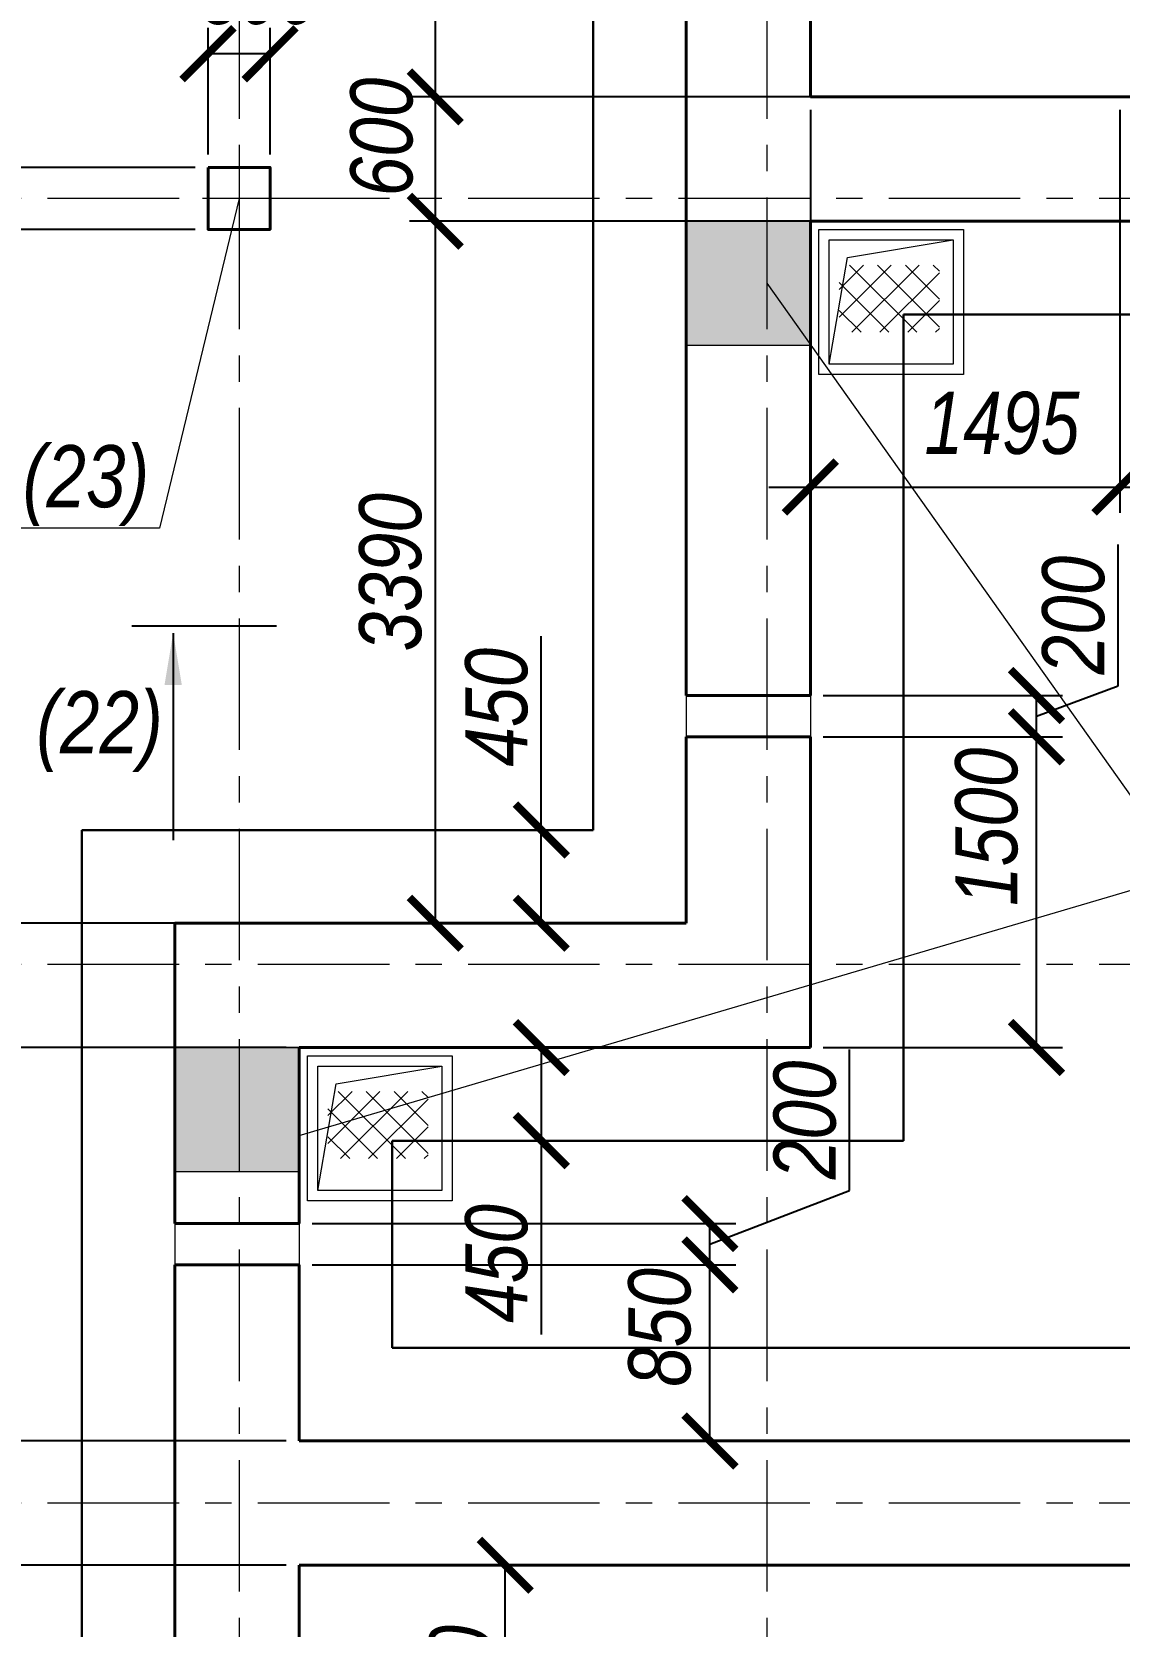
# Model space of a CAD drawing. Header units: millimetres. Extents: x 1582001 to 3303937, y 226471 to 491235.
# Drawn here: x 1797001 to 1802254, y 334275 to 341973 of the extents above; entities that cross this region are included whole.
import ezdxf

# ---------------------------------------------------------------- set-up
doc = ezdxf.new("R2010")
doc.units = ezdxf.units.MM
doc.linetypes.add('CENTER', pattern=[50.8, 31.75, -6.35, 6.35, -6.35])
doc.linetypes.add('DASHDOT', pattern=[25.4, 12.7, -6.35, 0, -6.35])
doc.layers.get('Defpoints').update_dxf_attribs({"color": 255, "lineweight": 30})
for name, color, linetype, lineweight in [('Оси', 251, 'CENTER', 9), ('Размеры', 7, 'Continuous', 18), ('средние', 92, 'Continuous', 30), ('Стены несущие', 7, 'Continuous', 40), ('Штриховка', 252, 'Continuous', 15)]:
    doc.layers.add(name, color=color, linetype=linetype, lineweight=lineweight)
doc.styles.add('GOST 2.304', font='ARIALNI.TTF', dxfattribs={"width": 0.98, "height": 300})
doc.styles.add('SPDS', font='SPDS.shx')
doc.styles.get("Standard").update_dxf_attribs({"font": 'ARIALNI.TTF', "height": 300})
doc.styles.add('Текст', font='ARIALNI.TTF')
doc.dimstyles.new('ISO-25', dxfattribs={"dimscale": 100, "dimtxt": 2.5, "dimasz": 2.5, "dimexe": 1.25, "dimexo": 0.625, "dimtad": 1, "dimdec": 0, "dimtxsty": 'Standard', "dimblk": 'ARCHTICK', "dimcen": 2.5, "dimadec": 0, "dimazin": 0, "dimtfac": 1, "dimtdec": 0, "dimtmove": 0, "dimatfit": 3, "dimfxl": 0, "dimarcsym": 0})
doc.dimstyles.new('SPDS', dxfattribs={"dimscale": 100, "dimtxt": 2.5, "dimasz": 2.5, "dimexe": 1.25, "dimexo": 0.625, "dimtad": 1, "dimtoh": 1, "dimdec": 0, "dimrnd": 0.001, "dimtxsty": 'SPDS', "dimblk": 'ARCHTICK', "dimblk1": 'ARCHTICK', "dimblk2": 'ARCHTICK', "dimcen": 2.5, "dimdle": 2, "dimadec": 0, "dimazin": 2, "dimtfac": 1, "dimtdec": 4, "dimtmove": 1, "dimatfit": 3, "dimfxl": 0, "dimtolj": 1, "dimtzin": 0, "dimarcsym": 0})

# ---------------------------------------------------------------- blocks, each defined once
blk = doc.blocks.new('_ArchTick')
at = {"color": 0, "linetype": 'ByBlock', "const_width": 0.15}
blk.add_lwpolyline([(-0.5, -0.5), (0.5, 0.5)], dxfattribs=at)
blk = doc.blocks.new('*D1374')
at = {"layer": 'Defpoints', "color": 0, "lineweight": -3, "transparency": 16777216}
for p in [(1800762, 344058.8), (1798949.8, 341658.8), (1800762, 341658.8)]:
    blk.add_point(p, dxfattribs=at)
at = {"layer": 'Размеры', "color": 0, "lineweight": -2, "transparency": 16777216}
for p, q in [((1800699.5, 344058.8), (1798824.8, 344058.8)), ((1798949.8, 344058.8), (1798949.8, 341658.8)), ((1800699.5, 341658.8), (1798824.8, 341658.8))]:
    blk.add_line(p, q, dxfattribs=at)
at = {"layer": 'Размеры', "color": 0, "lineweight": -2, "transparency": 16777216, "xscale": 250, "yscale": 250, "zscale": 250}
for p, rotation in [((1798949.8, 344058.8), 90), ((1798949.8, 341658.8), 270)]:
    blk.add_blockref('_ArchTick', p, dxfattribs=dict(at, rotation=rotation))
at = {"layer": 'Размеры', "color": 0, "transparency": 16777216, "insert": (1798734.1, 342858.8), "char_height": 300, "attachment_point": 5, "rotation": 90}
blk.add_mtext('2400', dxfattribs=at)
blk = doc.blocks.new('*D1375')
at = {"layer": 'Defpoints', "color": 0, "lineweight": -3, "transparency": 16777216}
for p in [(1800824.8, 341658.8), (1798949.8, 341058.8), (1800824.8, 341058.8)]:
    blk.add_point(p, dxfattribs=at)
at = {"layer": 'Размеры', "color": 0, "lineweight": -2, "transparency": 16777216}
for p, q in [((1800762.3, 341658.8), (1798824.8, 341658.8)), ((1798949.8, 341658.8), (1798949.8, 341058.8)), ((1800762.3, 341058.8), (1798824.8, 341058.8))]:
    blk.add_line(p, q, dxfattribs=at)
at = {"layer": 'Размеры', "color": 0, "lineweight": -2, "transparency": 16777216, "xscale": 250, "yscale": 250, "zscale": 250}
for p, rotation in [((1798949.8, 341658.8), 90), ((1798949.8, 341058.8), 270)]:
    blk.add_blockref('_ArchTick', p, dxfattribs=dict(at, rotation=rotation))
at = {"layer": 'Размеры', "color": 0, "transparency": 16777216, "insert": (1798691.6, 341465.3), "char_height": 300, "attachment_point": 5, "rotation": 90}
blk.add_mtext('600', dxfattribs=at)
blk = doc.blocks.new('*D1376')
at = {"layer": 'Defpoints', "color": 0, "lineweight": -3, "transparency": 16777216}
for p in [(1805472, 341058.8), (1798949.8, 337668.8), (1800162, 337668.8)]:
    blk.add_point(p, dxfattribs=at)
at = {"layer": 'Размеры', "color": 0, "lineweight": -2, "transparency": 16777216}
for p, q in [((1805409.5, 341058.8), (1798824.8, 341058.8)), ((1798949.8, 341058.8), (1798949.8, 337668.8)), ((1800099.5, 337668.8), (1798824.8, 337668.8))]:
    blk.add_line(p, q, dxfattribs=at)
at = {"layer": 'Размеры', "color": 0, "lineweight": -2, "transparency": 16777216, "xscale": 250, "yscale": 250, "zscale": 250}
for p, rotation in [((1798949.8, 341058.8), 90), ((1798949.8, 337668.8), 270)]:
    blk.add_blockref('_ArchTick', p, dxfattribs=dict(at, rotation=rotation))
at = {"layer": 'Размеры', "color": 0, "transparency": 16777216, "insert": (1798734.1, 339363.8), "char_height": 300, "attachment_point": 5, "rotation": 90}
blk.add_mtext('3390', dxfattribs=at)
blk = doc.blocks.new('*D1377')
at = {"layer": 'Defpoints', "color": 0, "lineweight": -3, "transparency": 16777216}
for p in [(1796346.5, 337668.8), (1798292, 337668.8), (1798292, 337068.8)]:
    blk.add_point(p, dxfattribs=at)
at = {"layer": 'Размеры', "color": 0, "lineweight": -2, "transparency": 16777216}
for p, q in [((1796346.5, 337668.8), (1796346.5, 338591.8)), ((1798229.5, 337668.8), (1796221.5, 337668.8)), ((1796346.5, 337068.8), (1796346.5, 337668.8)), ((1798229.5, 337068.8), (1796221.5, 337068.8))]:
    blk.add_line(p, q, dxfattribs=at)
at = {"layer": 'Размеры', "color": 0, "lineweight": -2, "transparency": 16777216, "xscale": 250, "yscale": 250, "zscale": 250}
for p, rotation in [((1796346.5, 337668.8), 90), ((1796346.5, 337068.8), 270)]:
    blk.add_blockref('_ArchTick', p, dxfattribs=dict(at, rotation=rotation))
at = {"layer": 'Размеры', "color": 0, "transparency": 16777216, "insert": (1796130.9, 338255.3), "char_height": 300, "attachment_point": 5, "rotation": 90}
blk.add_mtext('600', dxfattribs=at)
blk = doc.blocks.new('*D1378')
at = {"layer": 'Defpoints', "color": 0, "lineweight": -3, "ltscale": 100, "transparency": 16777216}
for p in [(1798292, 337068.8), (1796346.5, 335168.8), (1798292, 335168.8)]:
    blk.add_point(p, dxfattribs=at)
at = {"layer": 'Размеры', "color": 0, "lineweight": -2, "ltscale": 100, "transparency": 16777216}
for p, q in [((1798229.5, 337068.8), (1796221.5, 337068.8)), ((1796346.5, 337068.8), (1796346.5, 335168.8)), ((1798229.5, 335168.8), (1796221.5, 335168.8))]:
    blk.add_line(p, q, dxfattribs=at)
at = {"layer": 'Размеры', "color": 0, "lineweight": -2, "ltscale": 100, "transparency": 16777216, "xscale": 250, "yscale": 250, "zscale": 250}
for p, rotation in [((1796346.5, 337068.8), 90), ((1796346.5, 335168.8), 270)]:
    blk.add_blockref('_ArchTick', p, dxfattribs=dict(at, rotation=rotation))
at = {"layer": 'Размеры', "color": 0, "ltscale": 100, "transparency": 16777216, "insert": (1796130.9, 336118.8), "char_height": 300, "attachment_point": 5, "rotation": 90}
blk.add_mtext('1900', dxfattribs=at)
blk = doc.blocks.new('*D1379')
at = {"layer": 'Defpoints', "color": 0, "lineweight": -3, "transparency": 16777216}
for p in [(1798292, 335168.8), (1796346.5, 334568.8), (1798292, 334568.8)]:
    blk.add_point(p, dxfattribs=at)
at = {"layer": 'Размеры', "color": 0, "lineweight": -2, "transparency": 16777216}
for p, q in [((1798229.5, 335168.8), (1796221.5, 335168.8)), ((1796346.5, 335168.8), (1796346.5, 334568.8)), ((1798229.5, 334568.8), (1796221.5, 334568.8))]:
    blk.add_line(p, q, dxfattribs=at)
at = {"layer": 'Размеры', "color": 0, "lineweight": -2, "transparency": 16777216, "xscale": 250, "yscale": 250, "zscale": 250}
for p, rotation in [((1796346.5, 335168.8), 90), ((1796346.5, 334568.8), 270)]:
    blk.add_blockref('_ArchTick', p, dxfattribs=dict(at, rotation=rotation))
at = {"layer": 'Размеры', "color": 0, "transparency": 16777216, "insert": (1795994.9, 334983.7), "char_height": 300, "attachment_point": 5, "rotation": 90}
blk.add_mtext('600', dxfattribs=at)
blk = doc.blocks.new('*D1380')
at = {"layer": 'Defpoints', "color": 0, "lineweight": -3, "ltscale": 100, "transparency": 16777216}
for p in [(1798292, 334568.8), (1796346.5, 331378.8), (1798292, 331378.8)]:
    blk.add_point(p, dxfattribs=at)
at = {"layer": 'Размеры', "color": 0, "lineweight": -2, "ltscale": 100, "transparency": 16777216}
for p, q in [((1798229.5, 334568.8), (1796221.5, 334568.8)), ((1796346.5, 334568.8), (1796346.5, 331378.8)), ((1798229.5, 331378.8), (1796221.5, 331378.8))]:
    blk.add_line(p, q, dxfattribs=at)
at = {"layer": 'Размеры', "color": 0, "lineweight": -2, "ltscale": 100, "transparency": 16777216, "xscale": 250, "yscale": 250, "zscale": 250}
for p, rotation in [((1796346.5, 334568.8), 90), ((1796346.5, 331378.8), 270)]:
    blk.add_blockref('_ArchTick', p, dxfattribs=dict(at, rotation=rotation))
at = {"layer": 'Размеры', "color": 0, "ltscale": 100, "transparency": 16777216, "insert": (1796130.9, 332973.8), "char_height": 300, "attachment_point": 5, "rotation": 90}
blk.add_mtext('3190', dxfattribs=at)
blk = doc.blocks.new('*D1388')
at = {"layer": 'Defpoints', "color": 0, "lineweight": -3, "transparency": 16777216}
for p in [(1799462.1, 338118.8), (1799462.1, 338118.8), (1799462.1, 337668.8)]:
    blk.add_point(p, dxfattribs=at)
at = {"layer": 'Размеры', "color": 0, "lineweight": -2, "transparency": 16777216}
for p, q in [((1799462.1, 338118.8), (1799462.1, 339054.7)), ((1799399.6, 338118.8), (1799337.1, 338118.8)), ((1799462.1, 337668.8), (1799462.1, 338118.8)), ((1799399.6, 337668.8), (1799337.1, 337668.8))]:
    blk.add_line(p, q, dxfattribs=at)
at = {"layer": 'Размеры', "color": 0, "lineweight": -2, "transparency": 16777216, "xscale": 250, "yscale": 250, "zscale": 250}
for p, rotation in [((1799462.1, 338118.8), 90), ((1799462.1, 337668.8), 270)]:
    blk.add_blockref('_ArchTick', p, dxfattribs=dict(at, rotation=rotation))
at = {"layer": 'Размеры', "color": 0, "transparency": 16777216, "insert": (1799246.5, 338711.8), "char_height": 300, "attachment_point": 5, "rotation": 90}
blk.add_mtext('450', dxfattribs=at)
blk = doc.blocks.new('*D1389')
at = {"layer": 'Defpoints', "color": 0, "lineweight": -3, "ltscale": 100, "transparency": 16777216}
for p in [(1799258.1, 337068.8), (1799258.1, 336618.8), (1799462.1, 336618.8)]:
    blk.add_point(p, dxfattribs=at)
at = {"layer": 'Размеры', "color": 0, "lineweight": -2, "ltscale": 100, "transparency": 16777216}
for p, q in [((1799320.6, 337068.8), (1799587.1, 337068.8)), ((1799462.1, 337068.8), (1799462.1, 336618.8)), ((1799320.6, 336618.8), (1799587.1, 336618.8)), ((1799462.1, 336618.8), (1799462.1, 335682.9))]:
    blk.add_line(p, q, dxfattribs=at)
at = {"layer": 'Размеры', "color": 0, "lineweight": -2, "ltscale": 100, "transparency": 16777216, "xscale": 250, "yscale": 250, "zscale": 250}
for p, rotation in [((1799462.1, 337068.8), 90), ((1799462.1, 336618.8), 270)]:
    blk.add_blockref('_ArchTick', p, dxfattribs=dict(at, rotation=rotation))
at = {"layer": 'Размеры', "color": 0, "ltscale": 100, "transparency": 16777216, "insert": (1799246.5, 336025.9), "char_height": 300, "attachment_point": 5, "rotation": 90}
blk.add_mtext('450', dxfattribs=at)
blk = doc.blocks.new('*D1426')
at = {"layer": 'Defpoints', "color": 0, "lineweight": -3, "transparency": 16777216}
for p in [(1797852, 344118.8), (1796790.2, 341318.8), (1797852, 341318.8)]:
    blk.add_point(p, dxfattribs=at)
at = {"layer": 'Размеры', "color": 0, "lineweight": -2, "transparency": 16777216}
for p, q in [((1797789.5, 344118.8), (1796665.2, 344118.8)), ((1796790.2, 344118.8), (1796790.2, 341318.8)), ((1797789.5, 341318.8), (1796665.2, 341318.8))]:
    blk.add_line(p, q, dxfattribs=at)
at = {"layer": 'Размеры', "color": 0, "lineweight": -2, "transparency": 16777216, "xscale": 250, "yscale": 250, "zscale": 250}
for p, rotation in [((1796790.2, 344118.8), 90), ((1796790.2, 341318.8), 270)]:
    blk.add_blockref('_ArchTick', p, dxfattribs=dict(at, rotation=rotation))
at = {"layer": 'Размеры', "color": 0, "transparency": 16777216, "insert": (1796574.5, 342718.8), "char_height": 300, "attachment_point": 5, "rotation": 90}
blk.add_mtext('2800', dxfattribs=at)
blk = doc.blocks.new('*D1427')
at = {"layer": 'Defpoints', "color": 0, "lineweight": -3, "transparency": 16777216}
for p in [(1797852, 341318.8), (1796790.2, 341018.8), (1797852, 341018.8)]:
    blk.add_point(p, dxfattribs=at)
at = {"layer": 'Размеры', "color": 0, "lineweight": -2, "transparency": 16777216}
for p, q in [((1797789.5, 341318.8), (1796665.2, 341318.8)), ((1796790.2, 341318.8), (1796790.2, 341018.8)), ((1797789.5, 341018.8), (1796665.2, 341018.8))]:
    blk.add_line(p, q, dxfattribs=at)
at = {"layer": 'Размеры', "color": 0, "lineweight": -2, "transparency": 16777216, "xscale": 250, "yscale": 250, "zscale": 250}
for p, rotation in [((1796790.2, 341318.8), 90), ((1796790.2, 341018.8), 270)]:
    blk.add_blockref('_ArchTick', p, dxfattribs=dict(at, rotation=rotation))
at = {"layer": 'Размеры', "color": 0, "transparency": 16777216, "insert": (1796462.8, 341496.5), "char_height": 300, "attachment_point": 5, "rotation": 90}
blk.add_mtext('300', dxfattribs=at)
blk = doc.blocks.new('*D1428')
at = {"layer": 'Defpoints', "color": 0, "lineweight": -3, "transparency": 16777216}
for p in [(1797852, 341867.5), (1797852, 341318.8), (1798152, 341318.8)]:
    blk.add_point(p, dxfattribs=at)
at = {"layer": 'Размеры', "color": 0, "lineweight": -2, "transparency": 16777216}
for p, q in [((1797852, 341381.3), (1797852, 341992.5)), ((1798152, 341381.3), (1798152, 341992.5)), ((1798152, 341867.5), (1797852, 341867.5))]:
    blk.add_line(p, q, dxfattribs=at)
at = {"layer": 'Размеры', "color": 0, "lineweight": -2, "transparency": 16777216, "xscale": 250, "yscale": 250, "zscale": 250, "rotation": 180}
blk.add_blockref('_ArchTick', (1797852, 341867.5), dxfattribs=at)
at = {"layer": 'Размеры', "color": 0, "lineweight": -2, "transparency": 16777216, "xscale": 250, "yscale": 250, "zscale": 250}
blk.add_blockref('_ArchTick', (1798152, 341867.5), dxfattribs=at)
at = {"layer": 'Размеры', "color": 0, "transparency": 16777216, "insert": (1798099.2, 342158.7), "char_height": 300, "attachment_point": 5}
blk.add_mtext('300', dxfattribs=at)
blk = doc.blocks.new('*D1474')
at = {"layer": 'Defpoints', "color": 0, "lineweight": -3, "ltscale": 100, "transparency": 16777216}
for p in [(1798292, 336018.8), (1800276.9, 336018.8), (1798292, 335168.8)]:
    blk.add_point(p, dxfattribs=at)
at = {"layer": 'Размеры', "color": 0, "lineweight": -2, "ltscale": 100, "transparency": 16777216}
for p, q in [((1798354.5, 336018.8), (1800401.9, 336018.8)), ((1800276.9, 335168.8), (1800276.9, 336018.8)), ((1798354.5, 335168.8), (1800401.9, 335168.8))]:
    blk.add_line(p, q, dxfattribs=at)
at = {"layer": 'Размеры', "color": 0, "lineweight": -2, "ltscale": 100, "transparency": 16777216, "xscale": 250, "yscale": 250, "zscale": 250}
for p, rotation in [((1800276.9, 336018.8), 90), ((1800276.9, 335168.8), 270)]:
    blk.add_blockref('_ArchTick', p, dxfattribs=dict(at, rotation=rotation))
at = {"layer": 'Размеры', "color": 0, "ltscale": 100, "transparency": 16777216, "insert": (1800034.4, 335717), "char_height": 300, "attachment_point": 5, "rotation": 90}
blk.add_mtext('850', dxfattribs=at)
blk = doc.blocks.new('*D1475')
at = {"layer": 'Defpoints', "color": 0, "lineweight": -3, "ltscale": 100, "transparency": 16777216}
for p in [(1798292, 336218.8), (1800276.9, 336218.8), (1798292, 336018.8)]:
    blk.add_point(p, dxfattribs=at)
at = {"layer": 'Размеры', "color": 0, "lineweight": -2, "ltscale": 100, "transparency": 16777216}
for p, q in [((1800951.8, 336378.4), (1800951.8, 337059.8)), ((1800276.9, 336118.8), (1800951.8, 336378.4)), ((1798354.5, 336218.8), (1800401.9, 336218.8)), ((1800276.9, 336018.8), (1800276.9, 336218.8)), ((1798354.5, 336018.8), (1800401.9, 336018.8))]:
    blk.add_line(p, q, dxfattribs=at)
at = {"layer": 'Размеры', "color": 0, "lineweight": -2, "ltscale": 100, "transparency": 16777216, "xscale": 250, "yscale": 250, "zscale": 250}
for p, rotation in [((1800276.9, 336218.8), 90), ((1800276.9, 336018.8), 270)]:
    blk.add_blockref('_ArchTick', p, dxfattribs=dict(at, rotation=rotation))
at = {"layer": 'Размеры', "color": 0, "ltscale": 100, "transparency": 16777216, "insert": (1800736.2, 336719.1), "char_height": 300, "attachment_point": 5, "rotation": 90}
blk.add_mtext('200', dxfattribs=at)
blk = doc.blocks.new('*D1476')
at = {"layer": 'Defpoints', "color": 0, "lineweight": -3, "transparency": 16777216}
for p in [(1800762, 338568.8), (1801854.6, 338568.8), (1800762, 337068.8)]:
    blk.add_point(p, dxfattribs=at)
at = {"layer": 'Размеры', "color": 0, "lineweight": -2, "transparency": 16777216}
for p, q in [((1800824.5, 338568.8), (1801979.6, 338568.8)), ((1801854.6, 337068.8), (1801854.6, 338568.8)), ((1800824.5, 337068.8), (1801979.6, 337068.8))]:
    blk.add_line(p, q, dxfattribs=at)
at = {"layer": 'Размеры', "color": 0, "lineweight": -2, "transparency": 16777216, "xscale": 250, "yscale": 250, "zscale": 250}
for p, rotation in [((1801854.6, 338568.8), 90), ((1801854.6, 337068.8), 270)]:
    blk.add_blockref('_ArchTick', p, dxfattribs=dict(at, rotation=rotation))
at = {"layer": 'Размеры', "color": 0, "transparency": 16777216, "insert": (1801613.8, 338134.4), "char_height": 300, "attachment_point": 5, "rotation": 90}
blk.add_mtext('1500', dxfattribs=at)
blk = doc.blocks.new('*D1477')
at = {"layer": 'Defpoints', "color": 0, "lineweight": -3, "transparency": 16777216}
for p in [(1800762, 338768.8), (1801854.6, 338768.8), (1800762, 338568.8)]:
    blk.add_point(p, dxfattribs=at)
at = {"layer": 'Размеры', "color": 0, "lineweight": -2, "transparency": 16777216}
for p, q in [((1802249.3, 338815.9), (1802249.3, 339497.3)), ((1801854.6, 338668.8), (1802249.3, 338815.9)), ((1800824.5, 338768.8), (1801979.6, 338768.8)), ((1801854.6, 338568.8), (1801854.6, 338768.8)), ((1800824.5, 338568.8), (1801979.6, 338568.8))]:
    blk.add_line(p, q, dxfattribs=at)
at = {"layer": 'Размеры', "color": 0, "lineweight": -2, "transparency": 16777216, "xscale": 250, "yscale": 250, "zscale": 250}
for p, rotation in [((1801854.6, 338768.8), 90), ((1801854.6, 338568.8), 270)]:
    blk.add_blockref('_ArchTick', p, dxfattribs=dict(at, rotation=rotation))
at = {"layer": 'Размеры', "color": 0, "transparency": 16777216, "insert": (1802033.7, 339156.6), "char_height": 300, "attachment_point": 5, "rotation": 90}
blk.add_mtext('200', dxfattribs=at)
blk = doc.blocks.new('*D1481')
at = {"layer": 'Defpoints', "color": 0, "lineweight": -3, "ltscale": 100, "transparency": 16777216}
for p in [(1798292, 334568.8), (1799288.3, 334568.8), (1798292, 333226.3)]:
    blk.add_point(p, dxfattribs=at)
at = {"layer": 'Размеры', "color": 0, "lineweight": -2, "ltscale": 100, "transparency": 16777216}
for p, q in [((1798354.5, 334568.8), (1799413.3, 334568.8)), ((1799288.3, 333226.3), (1799288.3, 334568.8)), ((1798354.5, 333226.3), (1799413.3, 333226.3))]:
    blk.add_line(p, q, dxfattribs=at)
at = {"layer": 'Размеры', "color": 0, "lineweight": -2, "ltscale": 100, "transparency": 16777216, "xscale": 250, "yscale": 250, "zscale": 250}
for p, rotation in [((1799288.3, 334568.8), 90), ((1799288.3, 333226.3), 270)]:
    blk.add_blockref('_ArchTick', p, dxfattribs=dict(at, rotation=rotation))
at = {"layer": 'Размеры', "color": 0, "ltscale": 100, "transparency": 16777216, "insert": (1799072.7, 333897.6), "char_height": 300, "attachment_point": 5, "rotation": 90}
blk.add_mtext('1340', dxfattribs=at)
blk = doc.blocks.new('*D2058')
at = {"layer": 'Defpoints', "color": 0, "lineweight": -3, "ltscale": 100, "transparency": 16777216}
for p in [(1800762, 341658.8), (1802257.7, 341658.8), (1802257.7, 339775.1)]:
    blk.add_point(p, dxfattribs=at)
at = {"layer": 'Размеры', "color": 0, "lineweight": -2, "ltscale": 100, "transparency": 16777216}
for p, q in [((1800762, 341596.3), (1800762, 339650.1)), ((1802257.7, 341596.3), (1802257.7, 339650.1)), ((1800562, 339775.1), (1802457.7, 339775.1))]:
    blk.add_line(p, q, dxfattribs=at)
at = {"layer": 'Размеры', "color": 0, "lineweight": -2, "ltscale": 100, "transparency": 16777216, "xscale": 250, "yscale": 250, "zscale": 250, "rotation": 180}
blk.add_blockref('_ArchTick', (1800762, 339775.1), dxfattribs=at)
at = {"layer": 'Размеры', "color": 0, "lineweight": -2, "ltscale": 100, "transparency": 16777216, "xscale": 250, "yscale": 250, "zscale": 250}
blk.add_blockref('_ArchTick', (1802257.7, 339775.1), dxfattribs=at)
at = {"layer": 'Размеры', "color": 0, "ltscale": 100, "transparency": 16777216, "insert": (1801687.5, 340083), "char_height": 300, "attachment_point": 5, "style": 'GOST 2.304'}
blk.add_mtext('\\A1;1495', dxfattribs=at)

msp = doc.modelspace()

# ---------------------------------------------------------------- hatches: boundary and pattern name
at = {"layer": 'Размеры', "ltscale": 100}
for points in [[(1800162, 341058.8), (1800762, 341058.8), (1800762, 340458.8), (1800162, 340458.8)], [(1797692, 337068.8), (1798292, 337068.8), (1798292, 336468.8), (1797692, 336468.8)]]:
    msp.add_hatch(color=256, dxfattribs=at).paths.add_polyline_path(points)
at = {"layer": 'Штриховка', "ltscale": 100}
h = msp.add_hatch(dxfattribs=at)
h.set_pattern_fill('ANSI37', color=256, scale=30, style=0)
h.set_pattern_definition([(45, (846608.11, 836254.13), (-67.351921, 67.351921), []), (135, (846608.11, 836254.13), (-67.351921, -67.351921), [])])
h.paths.add_polyline_path([(1801385.4, 340846.8), (1801063.4, 340846.8), (1801063.4, 340621.5), (1801385.4, 340621.5)])
h.paths.add_polyline_path([(1801063.4, 340846.8), (1800901.1, 340846.8), (1800901.1, 340621.5), (1801063.4, 340621.5)])
h.paths.add_polyline_path([(1801063.4, 340621.5), (1800901.1, 340621.5), (1800901.1, 340522.2), (1801063.4, 340522.2)])
h.paths.add_polyline_path([(1801385.4, 340621.5), (1801063.4, 340621.5), (1801063.4, 340522.2), (1801385.4, 340522.2)])
h = msp.add_hatch(dxfattribs=at)
h.set_pattern_fill('ANSI37', color=256, scale=30, style=0)
h.set_pattern_definition([(45, (844137.87, 832264.13), (-67.351921, 67.351921), []), (135, (844137.87, 832264.13), (-67.351921, -67.351921), [])])
h.paths.add_polyline_path([(1798915.2, 336856.8), (1798593.2, 336856.8), (1798593.2, 336631.5), (1798915.2, 336631.5)])
h.paths.add_polyline_path([(1798593.2, 336856.8), (1798430.9, 336856.8), (1798430.9, 336631.5), (1798593.2, 336631.5)])
h.paths.add_polyline_path([(1798593.2, 336631.5), (1798430.9, 336631.5), (1798430.9, 336532.2), (1798593.2, 336532.2)])
h.paths.add_polyline_path([(1798915.2, 336631.5), (1798593.2, 336631.5), (1798593.2, 336532.2), (1798915.2, 336532.2)])

# ---------------------------------------------------------------- linework, layer by layer
at = {"layer": 'Оси', "ltscale": 20}
for p, q in [((1798002, 347268.8), (1798002, 325532.5)), ((1800552, 347268.8), (1800552, 325532.6)), ((1812952, 341168.8), (1794888.4, 341168.8)), ((1812952, 337468.8), (1794888.4, 337468.8)), ((1812952, 334868.8), (1794888.4, 334868.8))]:
    msp.add_line(p, q, dxfattribs=at)
at = {"layer": 'Оси', "linetype": 'DASHDOT', "ltscale": 50}
for p, q in [((1798002, 341331.9), (1798002, 341005.7)), ((1798178.6, 341168.8), (1797825.4, 341168.8))]:
    msp.add_line(p, q, dxfattribs=at)
at = {"layer": 'Размеры', "lineweight": 9, "ltscale": 100}
for p, q in [((1798002, 341168.8), (1797618, 339577.3)), ((1797618, 339577.3), (1796207.1, 339577.3))]:
    msp.add_line(p, q, dxfattribs=at)
at = {"layer": 'Размеры', "ltscale": 100}
for p, q in [((1800762, 341058.8), (1800162, 341058.8)), ((1800940.6, 340883.3), (1801452.3, 340968.8)), ((1800852.3, 340368.8), (1800940.6, 340883.3)), ((1800552, 340758.8), (1802576.3, 337906.3)), ((1800762, 340458.8), (1800162, 340458.8)), ((1798292, 336643.8), (1802576.3, 337906.3)), ((1798292, 337068.8), (1797692, 337068.8)), ((1798470.4, 336893.3), (1798982, 336978.8)), ((1798382, 336378.8), (1798470.4, 336893.3)), ((1798292, 336468.8), (1797692, 336468.8))]:
    msp.add_line(p, q, dxfattribs=at)
at = {"layer": 'Размеры', "linetype": 'Continuous', "lineweight": 25, "ltscale": 100}
for p, q in [((1797483.7, 339104.6), (1798183.7, 339104.6)), ((1797683.7, 339069.6), (1797683.7, 338069.6))]:
    msp.add_line(p, q, dxfattribs=at)
at = {"layer": 'Размеры'}
for p, q in [((1800162, 338768.8), (1800162, 338568.8)), ((1800762, 338768.8), (1800762, 338568.8)), ((1797692, 336218.8), (1797692, 336018.8)), ((1798292, 336218.8), (1798292, 336018.8))]:
    msp.add_line(p, q, dxfattribs=at)
at = {"layer": 'Размеры', "ltscale": 100}
for points in [[(1800162, 341058.8), (1800762, 341058.8), (1800762, 340458.8), (1800162, 340458.8)], [(1800802.3, 341018.8), (1801502.3, 341018.8), (1801502.3, 340318.8), (1800802.3, 340318.8)], [(1800852.3, 340968.8), (1801452.3, 340968.8), (1801452.3, 340368.8), (1800852.3, 340368.8)], [(1797692, 337068.8), (1798292, 337068.8), (1798292, 336468.8), (1797692, 336468.8)], [(1798332, 337028.8), (1799032, 337028.8), (1799032, 336328.8), (1798332, 336328.8)], [(1798382, 336978.8), (1798982, 336978.8), (1798982, 336378.8), (1798382, 336378.8)]]:
    msp.add_lwpolyline(points, close=True, dxfattribs=at)
at = {"layer": 'Размеры', "linetype": 'Continuous', "lineweight": 25, "ltscale": 100}
msp.add_solid([(1797683.7, 339069.6), (1797725.6, 338819.2), (1797641.8, 338819.2)], dxfattribs=at)
at = {"layer": 'средние'}
for p, q in [((1799712, 345108.8), (1799712, 338118.8)), ((1807122, 340608.8), (1801212, 340608.8)), ((1801212, 340608.8), (1801212, 336618.8)), ((1797242, 330328.8), (1797242, 338118.8)), ((1797242, 338118.8), (1799712, 338118.8)), ((1798742, 335618.8), (1798742, 336618.8)), ((1798742, 336618.8), (1801212, 336618.8)), ((1798742, 335618.8), (1807122, 335618.8))]:
    msp.add_line(p, q, dxfattribs=at)
at = {"layer": 'Стены несущие'}
for p, q in [((1800162, 342113.8), (1800162, 340158.8)), ((1800762, 342113.8), (1800762, 341658.8)), ((1800762, 341658.8), (1802662, 341658.8)), ((1802662, 341058.8), (1800762, 341058.8)), ((1800762, 341058.8), (1800762, 340158.8)), ((1800162, 340158.8), (1800162, 338768.8)), ((1800762, 340158.8), (1800762, 338768.8)), ((1800762, 338768.8), (1800162, 338768.8)), ((1800162, 338568.8), (1800162, 337668.8)), ((1800762, 338568.8), (1800162, 338568.8)), ((1800762, 338568.8), (1800762, 337068.8)), ((1797692, 336218.8), (1797692, 337668.8)), ((1797692, 337668.8), (1800162, 337668.8)), ((1798292, 336218.8), (1798292, 337068.8)), ((1798292, 337068.8), (1800762, 337068.8)), ((1798292, 336218.8), (1797692, 336218.8)), ((1797692, 333226.3), (1797692, 336018.8)), ((1798292, 336018.8), (1797692, 336018.8)), ((1798292, 335168.8), (1798292, 336018.8)), ((1798292, 335168.8), (1802662, 335168.8)), ((1802662, 334568.8), (1798292, 334568.8)), ((1798292, 333226.3), (1798292, 334568.8))]:
    msp.add_line(p, q, dxfattribs=at)
msp.add_lwpolyline([(1797852, 341318.8), (1798152, 341318.8), (1798152, 341018.8), (1797852, 341018.8)], close=True, dxfattribs=at)

# ---------------------------------------------------------------- texts
at = {"layer": 'Размеры', "lineweight": 9, "ltscale": 100, "style": 'Текст'}
msp.add_text('Фм1(23)', height=300, dxfattribs=at).set_placement((1796257.1, 339677.3))
at = {"layer": 'Размеры', "linetype": 'Continuous', "lineweight": 25, "ltscale": 100}
msp.add_text('(22)', height=300, dxfattribs=at).set_placement((1797022.6, 338489.6))

# ---------------------------------------------------------------- dimensions: what is measured, and where the dimension line sits
at = {"layer": 'Размеры'}
for base, p1, p2, picture, middle in [((1796790.2, 341318.8), (1797852, 344118.8), (1797852, 341318.8), '*D1426', (1796574.5, 342718.8)), ((1798949.8, 341658.8), (1800762, 344058.8), (1800762, 341658.8), '*D1374', (1798734.1, 342858.8)), ((1798949.8, 337668.8), (1805472, 341058.8), (1800162, 337668.8), '*D1376', (1798734.1, 339363.8)), ((1799462.1, 338118.8), (1799462.1, 337668.8), (1799462.1, 338118.8), '*D1388', (1799246.5, 338711.8)), ((1796346.5, 337668.8), (1798292, 337068.8), (1798292, 337668.8), '*D1377', (1796130.9, 338255.3))]:
    dim = msp.add_linear_dim(base=base, p1=p1, p2=p2, angle=90, dimstyle='ISO-25', override={"dimscale": 100, "dimlfac": 1, "dimtxsty": 'Standard', "dimblk1": 'ArchTick', "dimblk2": 'ArchTick', "dimsah": 1, "dimtmove": 0, "dimtolj": 0}, dxfattribs=at)
    dim.commit()
    dim.dimension.update_dxf_attribs({"geometry": picture, "text_midpoint": middle})
dim = msp.add_linear_dim(base=(1797852, 341867.5), p1=(1798152, 341318.8), p2=(1797852, 341318.8), dimstyle='ISO-25', override={"dimscale": 100, "dimlfac": 1, "dimtxsty": 'Standard', "dimblk1": 'ArchTick', "dimblk2": 'ArchTick', "dimsah": 1, "dimtmove": 2, "dimtolj": 0}, dxfattribs=at)
dim.commit()
dim.dimension.update_dxf_attribs({"geometry": '*D1428', "text_midpoint": (1798099.2, 342158.7), "dimtype": 160})
for base, p1, p2, override, picture, middle in [((1796790.2, 341018.8), (1797852, 341318.8), (1797852, 341018.8), {"dimblk1": 'ArchTick', "dimblk2": 'ArchTick', "dimsah": 1, "dimtmove": 2}, '*D1427', (1796462.8, 341496.5)), ((1798949.8, 341058.8), (1800824.8, 341658.8), (1800824.8, 341058.8), {"dimscale": 100, "dimlfac": 1, "dimtxsty": 'Standard', "dimblk1": 'ArchTick', "dimblk2": 'ArchTick', "dimsah": 1, "dimtmove": 2, "dimtolj": 0}, '*D1375', (1798691.6, 341465.3)), ((1801854.6, 338768.8), (1800762, 338568.8), (1800762, 338768.8), {"dimscale": 100, "dimlfac": 1, "dimtxsty": 'Standard', "dimblk1": 'ArchTick', "dimblk2": 'ArchTick', "dimsah": 1, "dimtmove": 1, "dimtolj": 0}, '*D1477', (1802249.3, 338878.4)), ((1801854.6, 338568.8), (1800762, 337068.8), (1800762, 338568.8), {"dimblk1": 'ArchTick', "dimblk2": 'ArchTick', "dimsah": 1, "dimtmove": 2}, '*D1476', (1801613.8, 338134.4)), ((1796346.5, 334568.8), (1798292, 335168.8), (1798292, 334568.8), {"dimscale": 100, "dimlfac": 1, "dimtxsty": 'Standard', "dimblk1": 'ArchTick', "dimblk2": 'ArchTick', "dimsah": 1, "dimtmove": 2, "dimtolj": 0}, '*D1379', (1795994.9, 334983.7))]:
    dim = msp.add_linear_dim(base=base, p1=p1, p2=p2, angle=90, dimstyle='ISO-25', override=override, dxfattribs=at)
    dim.commit()
    dim.dimension.update_dxf_attribs({"geometry": picture, "text_midpoint": middle, "dimtype": 160})
at = {"layer": 'Размеры', "ltscale": 100}
dim = msp.add_linear_dim(base=(1802257.7, 339775.1), p1=(1800762, 341658.8), p2=(1802257.7, 341658.8), text='1495', dimstyle='SPDS', override={"dimlfac": 1, "dimtxsty": 'GOST 2.304', "dimblk1": 'ArchTick', "dimblk2": 'ArchTick', "dimsah": 1, "dimtmove": 2, "dimtolj": 1}, dxfattribs=at)
dim.commit()
dim.dimension.update_dxf_attribs({"geometry": '*D2058', "text_midpoint": (1801687.5, 340083), "dimtype": 160})
for base, p1, p2, picture, middle in [((1796346.5, 335168.8), (1798292, 337068.8), (1798292, 335168.8), '*D1378', (1796130.9, 336118.8)), ((1799462.1, 336618.8), (1799258.1, 337068.8), (1799258.1, 336618.8), '*D1389', (1799246.5, 336025.9)), ((1796346.5, 331378.8), (1798292, 334568.8), (1798292, 331378.8), '*D1380', (1796130.9, 332973.8))]:
    dim = msp.add_linear_dim(base=base, p1=p1, p2=p2, angle=90, dimstyle='ISO-25', override={"dimscale": 100, "dimlfac": 1, "dimtxsty": 'Standard', "dimblk1": 'ArchTick', "dimblk2": 'ArchTick', "dimsah": 1, "dimtmove": 0, "dimtolj": 0}, dxfattribs=at)
    dim.commit()
    dim.dimension.update_dxf_attribs({"geometry": picture, "text_midpoint": middle})
for base, p1, p2, override, picture, middle in [((1800276.9, 336218.8), (1798292, 336018.8), (1798292, 336218.8), {"dimscale": 100, "dimlfac": 1, "dimtxsty": 'Standard', "dimblk1": 'ArchTick', "dimblk2": 'ArchTick', "dimsah": 1, "dimtmove": 1, "dimtolj": 0}, '*D1475', (1800951.8, 336440.9)), ((1800276.9, 336018.8), (1798292, 335168.8), (1798292, 336018.8), {"dimscale": 100, "dimlfac": 1, "dimtxsty": 'Standard', "dimblk1": 'ArchTick', "dimblk2": 'ArchTick', "dimsah": 1, "dimtmove": 2, "dimtolj": 0}, '*D1474', (1800034.4, 335717))]:
    dim = msp.add_linear_dim(base=base, p1=p1, p2=p2, angle=90, dimstyle='ISO-25', override=override, dxfattribs=at)
    dim.commit()
    dim.dimension.update_dxf_attribs({"geometry": picture, "text_midpoint": middle, "dimtype": 160})
dim = msp.add_linear_dim(base=(1799288.3, 334568.8), p1=(1798292, 333226.3), p2=(1798292, 334568.8), angle=90, text='1340', dimstyle='ISO-25', override={"dimscale": 100, "dimlfac": 1, "dimtxsty": 'Standard', "dimblk1": 'ArchTick', "dimblk2": 'ArchTick', "dimsah": 1, "dimtmove": 0, "dimtolj": 0}, dxfattribs=at)
dim.commit()
dim.dimension.update_dxf_attribs({"geometry": '*D1481', "text_midpoint": (1799072.7, 333897.6)})

doc.saveas('drawing.dxf')
